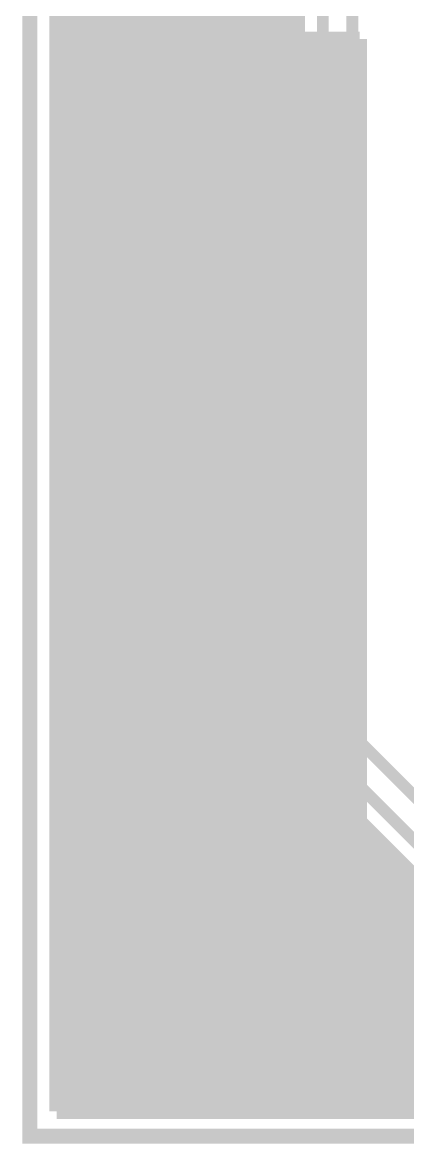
# Model space of a CAD drawing. Extents: x -3.4 to 91.7, y -66.9 to 11.1.
# Drawn here: x -3.13 to 3.49, y -29.13 to -9.88 of the extents above; entities that cross this region are included whole.
import ezdxf

# ---------------------------------------------------------------- set-up
doc = ezdxf.new("R2010")
doc.units = 0
doc.header["$MEASUREMENT"] = 0
for name, color, linetype in [('22-304A-0_DRD', 7, 'CONTINUOUS'), ('22-304A-0_SST', 5, 'CONTINUOUS'), ('22-304A-0_TOP', 10, 'CONTINUOUS')]:
    doc.layers.add(name, color=color, linetype=linetype)

msp = doc.modelspace()

# ---------------------------------------------------------------- linework, layer by layer
at = {"layer": '22-304A-0_DRD', "const_width": 0.254}
msp.add_lwpolyline([(-2.99974, -28.99918), (-2.99974, 11.00074), (41.9989, 11.00074), (41.9989, -28.99918), (-2.99974, -28.99918)], dxfattribs=at)
at = {"layer": '22-304A-0_SST', "const_width": 0.254}
for points in [[(-1.905, -10.16), (-1.905, -26.797)], [(0, -10.16), (-1.905, -10.16)], [(0, -10.16), (0, -26.797), (-1.905, -26.797)], [(0, -10.2362), (-1.905, -10.2362)], [(-1.8034, -10.16), (-1.8034, -26.797)], [(-1.5748, -10.16), (-1.5748, -26.797)], [(-1.3462, -10.16), (-1.3462, -26.797)], [(-1.1176, -10.16), (-1.1176, -26.797)], [(-0.889, -10.16), (-0.889, -26.797)], [(-0.6604, -10.16), (-0.6604, -26.797)], [(-0.4318, -10.16), (-0.4318, -26.797)], [(-0.2032, -10.16), (-0.2032, -26.797)], [(0.762, -10.16), (0.762, -26.797)], [(2.667, -10.16), (0.762, -10.16)], [(2.667, -10.16), (2.667, -26.797), (0.762, -26.797)], [(2.667, -10.2362), (0.762, -10.2362)], [(0.8636, -10.16), (0.8636, -26.797)], [(1.0922, -10.16), (1.0922, -26.797)], [(1.3208, -10.16), (1.3208, -26.797)], [(1.5494, -10.16), (1.5494, -26.797)], [(1.778, -10.16), (1.778, -26.797)], [(2.0066, -10.16), (2.0066, -26.797)], [(2.2352, -10.16), (2.2352, -26.797)], [(2.4638, -10.16), (2.4638, -26.797)], [(0, -10.4648), (-1.905, -10.4648)], [(2.667, -10.4648), (0.762, -10.4648)], [(0, -10.6934), (-1.905, -10.6934)], [(2.667, -10.6934), (0.762, -10.6934)], [(0, -10.922), (-1.905, -10.922)], [(2.667, -10.922), (0.762, -10.922)], [(0, -11.1506), (-1.905, -11.1506)], [(2.667, -11.1506), (0.762, -11.1506)], [(0, -11.3792), (-1.905, -11.3792)], [(2.667, -11.3792), (0.762, -11.3792)], [(0, -11.6078), (-1.905, -11.6078)], [(2.667, -11.6078), (0.762, -11.6078)], [(0, -11.8364), (-1.905, -11.8364)], [(2.667, -11.8364), (0.762, -11.8364)], [(0, -12.065), (-1.905, -12.065)], [(2.667, -12.065), (0.762, -12.065)], [(0, -12.2936), (-1.905, -12.2936)], [(2.667, -12.2936), (0.762, -12.2936)], [(0, -12.5222), (-1.905, -12.5222)], [(2.667, -12.5222), (0.762, -12.5222)], [(0, -12.7508), (-1.905, -12.7508)], [(2.667, -12.7508), (0.762, -12.7508)], [(0, -12.9794), (-1.905, -12.9794)], [(2.667, -12.9794), (0.762, -12.9794)], [(0, -13.208), (-1.905, -13.208)], [(2.667, -13.208), (0.762, -13.208)], [(0, -13.4366), (-1.905, -13.4366)], [(2.667, -13.4366), (0.762, -13.4366)], [(0, -13.6652), (-1.905, -13.6652)], [(2.667, -13.6652), (0.762, -13.6652)], [(0, -13.8938), (-1.905, -13.8938)], [(2.667, -13.8938), (0.762, -13.8938)], [(0, -14.1224), (-1.905, -14.1224)], [(2.667, -14.1224), (0.762, -14.1224)], [(0, -14.351), (-1.905, -14.351)], [(2.667, -14.351), (0.762, -14.351)], [(0, -14.5796), (-1.905, -14.5796)], [(2.667, -14.5796), (0.762, -14.5796)], [(0, -14.8082), (-1.905, -14.8082)], [(2.667, -14.8082), (0.762, -14.8082)], [(0, -15.0368), (-1.905, -15.0368)], [(2.667, -15.0368), (0.762, -15.0368)], [(0, -15.2654), (-1.905, -15.2654)], [(2.667, -15.2654), (0.762, -15.2654)], [(0, -15.494), (-1.905, -15.494)], [(2.667, -15.494), (0.762, -15.494)], [(0, -15.7226), (-1.905, -15.7226)], [(2.667, -15.7226), (0.762, -15.7226)], [(0, -15.9512), (-1.905, -15.9512)], [(2.667, -15.9512), (0.762, -15.9512)], [(0, -16.1798), (-1.905, -16.1798)], [(2.667, -16.1798), (0.762, -16.1798)], [(0, -16.4084), (-1.905, -16.4084)], [(2.667, -16.4084), (0.762, -16.4084)], [(0, -16.637), (-1.905, -16.637)], [(2.667, -16.637), (0.762, -16.637)], [(0, -16.8656), (-1.905, -16.8656)], [(2.667, -16.8656), (0.762, -16.8656)], [(0, -17.0942), (-1.905, -17.0942)], [(2.667, -17.0942), (0.762, -17.0942)], [(0, -17.3228), (-1.905, -17.3228)], [(2.667, -17.3228), (0.762, -17.3228)], [(0, -17.5514), (-1.905, -17.5514)], [(2.667, -17.5514), (0.762, -17.5514)], [(0, -17.78), (-1.905, -17.78)], [(2.667, -17.78), (0.762, -17.78)], [(0, -18.0086), (-1.905, -18.0086)], [(2.667, -18.0086), (0.762, -18.0086)], [(0, -18.2372), (-1.905, -18.2372)], [(2.667, -18.2372), (0.762, -18.2372)], [(0, -18.4658), (-1.905, -18.4658)], [(2.667, -18.4658), (0.762, -18.4658)], [(0, -18.6944), (-1.905, -18.6944)], [(2.667, -18.6944), (0.762, -18.6944)], [(0, -18.923), (-1.905, -18.923)], [(2.667, -18.923), (0.762, -18.923)], [(0, -19.1516), (-1.905, -19.1516)], [(2.667, -19.1516), (0.762, -19.1516)], [(0, -19.3802), (-1.905, -19.3802)], [(2.667, -19.3802), (0.762, -19.3802)], [(0, -19.6088), (-1.905, -19.6088)], [(2.667, -19.6088), (0.762, -19.6088)], [(0, -19.8374), (-1.905, -19.8374)], [(2.667, -19.8374), (0.762, -19.8374)], [(0, -20.066), (-1.905, -20.066)], [(2.667, -20.066), (0.762, -20.066)], [(0, -20.2946), (-1.905, -20.2946)], [(2.667, -20.2946), (0.762, -20.2946)], [(0, -20.5232), (-1.905, -20.5232)], [(2.667, -20.5232), (0.762, -20.5232)], [(0, -20.7518), (-1.905, -20.7518)], [(2.667, -20.7518), (0.762, -20.7518)], [(0, -20.9804), (-1.905, -20.9804)], [(2.667, -20.9804), (0.762, -20.9804)], [(0, -21.209), (-1.905, -21.209)], [(2.667, -21.209), (0.762, -21.209)], [(0, -21.4376), (-1.905, -21.4376)], [(2.667, -21.4376), (0.762, -21.4376)], [(0, -21.6662), (-1.905, -21.6662)], [(2.667, -21.6662), (0.762, -21.6662)], [(0, -21.8948), (-1.905, -21.8948)], [(2.667, -21.8948), (0.762, -21.8948)], [(0, -22.1234), (-1.905, -22.1234)], [(2.667, -22.1234), (0.762, -22.1234)], [(0, -22.352), (-1.905, -22.352)], [(2.667, -22.352), (0.762, -22.352)], [(0, -22.5806), (-1.905, -22.5806)], [(2.667, -22.5806), (0.762, -22.5806)], [(0, -22.8092), (-1.905, -22.8092)], [(2.667, -22.8092), (0.762, -22.8092)], [(0, -23.0378), (-1.905, -23.0378)], [(2.667, -23.0378), (0.762, -23.0378)], [(0, -23.2664), (-1.905, -23.2664)], [(2.667, -23.2664), (0.762, -23.2664)], [(0, -23.495), (-1.905, -23.495)], [(2.667, -23.495), (0.762, -23.495)], [(0, -23.7236), (-1.905, -23.7236)], [(2.667, -23.7236), (0.762, -23.7236)], [(0, -23.9522), (-1.905, -23.9522)], [(2.667, -23.9522), (0.762, -23.9522)], [(0, -24.1808), (-1.905, -24.1808)], [(2.667, -24.1808), (0.762, -24.1808)], [(0, -24.4094), (-1.905, -24.4094)], [(2.667, -24.4094), (0.762, -24.4094)], [(0, -24.638), (-1.905, -24.638)], [(2.667, -24.638), (0.762, -24.638)], [(0, -24.8666), (-1.905, -24.8666)], [(2.667, -24.8666), (0.762, -24.8666)], [(0, -25.0952), (-1.905, -25.0952)], [(2.667, -25.0952), (0.762, -25.0952)], [(0, -25.3238), (-1.905, -25.3238)], [(2.667, -25.3238), (0.762, -25.3238)], [(0, -25.5524), (-1.905, -25.5524)], [(2.667, -25.5524), (0.762, -25.5524)], [(0, -25.781), (-1.905, -25.781)], [(2.667, -25.781), (0.762, -25.781)], [(0, -26.0096), (-1.905, -26.0096)], [(2.667, -26.0096), (0.762, -26.0096)], [(0, -26.2382), (-1.905, -26.2382)], [(2.667, -26.2382), (0.762, -26.2382)], [(0, -26.4668), (-1.905, -26.4668)], [(2.667, -26.4668), (0.762, -26.4668)], [(0, -26.6954), (-1.905, -26.6954)], [(2.667, -26.6954), (0.762, -26.6954)]]:
    msp.add_lwpolyline(points, dxfattribs=at)
at = {"layer": '22-304A-0_TOP'}
for points, const_width in [([(7.24916, 2.10058), (7.24916, 0.89916), (3.81, -2.54), (2.921, -2.54), (2.032, -3.429), (2.032, -22.352), (4.318, -24.638), (8.763, -24.638), (10.033, -23.368), (10.414, -23.368)], 0.2032), ([(11.43, -22.352), (10.414, -22.352), (8.636, -24.13), (4.572, -24.13), (2.54, -22.098), (2.54, -3.556), (3.048, -3.048), (3.937, -3.048), (7.74954, 0.76454), (7.74954, 2.10058)], 0.2032), ([(-2.54, -2.41046), (-2.54, -28.575)], 0.254), ([(-2.3114, -2.63144), (-2.3114, -28.575)], 0.254), ([(-2.0828, -2.81432), (-2.0828, -28.575)], 0.254), ([(-1.8542, -2.9718), (-1.8542, -28.575)], 0.254), ([(-1.6256, -3.10134), (-1.6256, -28.575)], 0.254), ([(1.5748, -3.12674), (1.5748, -28.575)], 0.254), ([(-1.397, -3.21056), (-1.397, -28.575)], 0.254), ([(-1.1684, -3.302), (-1.1684, -28.575)], 0.254), ([(-0.9398, -3.37312), (-0.9398, -28.575)], 0.254), ([(0.889, -3.38836), (0.889, -28.575)], 0.254), ([(1.1176, -3.31978), (1.1176, -28.575)], 0.254), ([(1.3462, -3.23342), (1.3462, -28.575)], 0.254), ([(-0.7112, -3.429), (-0.7112, -28.575)], 0.254), ([(-0.4826, -3.46964), (-0.4826, -28.575)], 0.254), ([(-0.254, -3.4925), (-0.254, -28.575)], 0.254), ([(-0.0254, -3.50266), (-0.0254, -28.575)], 0.254), ([(0.2032, -3.49504), (0.2032, -28.575)], 0.254), ([(0.4318, -3.47472), (0.4318, -28.575)], 0.254), ([(0.6604, -3.43916), (0.6604, -28.575)], 0.254), ([(1.6002, -3.429), (1.6002, -22.352)], 0.254), ([(1.6002, -9.8298), (-2.54, -9.8298)], 0.254), ([(1.6002, -10.0584), (-2.54, -10.0584)], 0.254), ([(1.6002, -10.287), (-2.54, -10.287)], 0.254), ([(1.6002, -10.5156), (-2.54, -10.5156)], 0.254), ([(1.6002, -10.7442), (-2.54, -10.7442)], 0.254), ([(1.6002, -10.9728), (-2.54, -10.9728)], 0.254), ([(1.6002, -11.2014), (-2.54, -11.2014)], 0.254), ([(1.6002, -11.43), (-2.54, -11.43)], 0.254), ([(1.6002, -11.6586), (-2.54, -11.6586)], 0.254), ([(1.6002, -11.8872), (-2.54, -11.8872)], 0.254), ([(1.6002, -12.1158), (-2.54, -12.1158)], 0.254), ([(1.6002, -12.3444), (-2.54, -12.3444)], 0.254), ([(1.6002, -12.573), (-2.54, -12.573)], 0.254), ([(1.6002, -12.8016), (-2.54, -12.8016)], 0.254), ([(1.6002, -13.0302), (-2.54, -13.0302)], 0.254), ([(1.6002, -13.2588), (-2.54, -13.2588)], 0.254), ([(1.6002, -13.4874), (-2.54, -13.4874)], 0.254), ([(1.6002, -13.716), (-2.54, -13.716)], 0.254), ([(1.6002, -13.9446), (-2.54, -13.9446)], 0.254), ([(1.6002, -14.1732), (-2.54, -14.1732)], 0.254), ([(1.6002, -14.4018), (-2.54, -14.4018)], 0.254), ([(1.6002, -14.6304), (-2.54, -14.6304)], 0.254), ([(1.6002, -14.859), (-2.54, -14.859)], 0.254), ([(1.6002, -15.0876), (-2.54, -15.0876)], 0.254), ([(1.6002, -15.3162), (-2.54, -15.3162)], 0.254), ([(1.6002, -15.5448), (-2.54, -15.5448)], 0.254), ([(1.6002, -15.7734), (-2.54, -15.7734)], 0.254), ([(1.6002, -16.002), (-2.54, -16.002)], 0.254), ([(1.6002, -16.2306), (-2.54, -16.2306)], 0.254), ([(1.6002, -16.4592), (-2.54, -16.4592)], 0.254), ([(1.6002, -16.6878), (-2.54, -16.6878)], 0.254), ([(1.6002, -16.9164), (-2.54, -16.9164)], 0.254), ([(1.6002, -17.145), (-2.54, -17.145)], 0.254), ([(1.6002, -17.3736), (-2.54, -17.3736)], 0.254), ([(1.6002, -17.6022), (-2.54, -17.6022)], 0.254), ([(1.6002, -17.8308), (-2.54, -17.8308)], 0.254), ([(1.6002, -18.0594), (-2.54, -18.0594)], 0.254), ([(1.6002, -18.288), (-2.54, -18.288)], 0.254), ([(1.6002, -18.5166), (-2.54, -18.5166)], 0.254), ([(1.6002, -18.7452), (-2.54, -18.7452)], 0.254), ([(1.6002, -18.9738), (-2.54, -18.9738)], 0.254), ([(1.6002, -19.2024), (-2.54, -19.2024)], 0.254), ([(1.6002, -19.431), (-2.54, -19.431)], 0.254), ([(1.6002, -19.6596), (-2.54, -19.6596)], 0.254), ([(1.6002, -19.8882), (-2.54, -19.8882)], 0.254), ([(1.6002, -20.1168), (-2.54, -20.1168)], 0.254), ([(1.6002, -20.3454), (-2.54, -20.3454)], 0.254), ([(1.6002, -20.574), (-2.54, -20.574)], 0.254), ([(1.6002, -20.8026), (-2.54, -20.8026)], 0.254), ([(1.6002, -21.0312), (-2.54, -21.0312)], 0.254), ([(1.6002, -21.2598), (-2.54, -21.2598)], 0.254), ([(1.6002, -21.4884), (-2.54, -21.4884)], 0.254), ([(1.6002, -21.717), (-2.54, -21.717)], 0.254), ([(1.6002, -21.9456), (-2.54, -21.9456)], 0.254), ([(1.6002, -22.1742), (-2.54, -22.1742)], 0.254), ([(1.60274, -22.4028), (-2.54, -22.4028)], 0.254), ([(1.7018, -22.6314), (-2.54, -22.6314)], 0.254), ([(1.7272, -22.6568), (4.00558, -24.93772)], 0.254), ([(1.8034, -22.733), (1.8034, -28.575)], 0.254), ([(1.92786, -22.86), (-2.54, -22.86)], 0.254), ([(2.032, -22.9616), (2.032, -28.575)], 0.254), ([(2.15646, -23.0886), (-2.54, -23.0886)], 0.254), ([(2.2606, -23.1902), (2.2606, -28.575)], 0.254), ([(2.38506, -23.3172), (-2.54, -23.3172)], 0.254), ([(2.4892, -23.4188), (2.4892, -28.575)], 0.254), ([(2.61366, -23.5458), (-2.54, -23.5458)], 0.254), ([(2.84226, -23.7744), (-2.54, -23.7744)], 0.254), ([(2.7178, -23.6474), (2.7178, -28.575)], 0.254), ([(2.9464, -23.876), (2.9464, -28.575)], 0.254), ([(3.07086, -24.003), (-2.54, -24.003)], 0.254), ([(3.175, -24.1046), (3.175, -28.575)], 0.254), ([(3.29946, -24.2316), (-2.54, -24.2316)], 0.254), ([(3.4036, -24.3332), (3.4036, -28.575)], 0.254), ([(3.52806, -24.4602), (-2.54, -24.4602)], 0.254), ([(3.75666, -24.6888), (-2.54, -24.6888)], 0.254), ([(3.98526, -24.9174), (-2.54, -24.9174)], 0.254), ([(13.68806, -25.146), (-2.54, -25.146)], 0.254), ([(13.9192, -25.3746), (-2.54, -25.3746)], 0.254), ([(25.04948, -25.6032), (-2.54, -25.6032)], 0.254), ([(25.09774, -25.8318), (-2.54, -25.8318)], 0.254), ([(8.03402, -26.0604), (-2.54, -26.0604)], 0.254), ([(8.03402, -26.289), (-2.54, -26.289)], 0.254), ([(8.03402, -26.5176), (-2.54, -26.5176)], 0.254), ([(8.03402, -26.7462), (-2.54, -26.7462)], 0.254), ([(8.03402, -26.9748), (-2.54, -26.9748)], 0.254), ([(8.03402, -27.2034), (-2.54, -27.2034)], 0.254), ([(8.03402, -27.432), (-2.54, -27.432)], 0.254), ([(8.03402, -27.6606), (-2.54, -27.6606)], 0.254), ([(23.83028, -27.8892), (-2.54, -27.8892)], 0.254), ([(26.90368, -28.1178), (-2.54, -28.1178)], 0.254), ([(27.46502, -28.3464), (-2.54, -28.3464)], 0.254), ([(41.275, -28.575), (-2.54, -28.575)], 0.254)]:
    msp.add_lwpolyline(points, dxfattribs=dict(at, const_width=const_width))
at = {"layer": '22-304A-0_TOP', "const_width": 0.254}
msp.add_lwpolyline([(1.6002, -22.352, 0.1989115), (1.72667, -22.65733)], format="xyb", dxfattribs=at)

doc.saveas('drawing.dxf')
